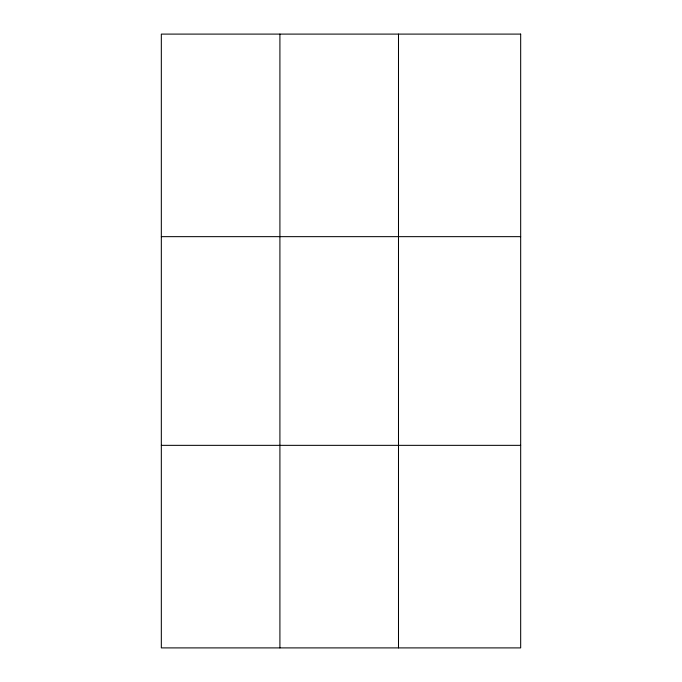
<?xml version="1.0" encoding="UTF-8"?>
<svg xmlns="http://www.w3.org/2000/svg" width="682" height="682" viewBox="0 0 682 682"><rect width="100%" height="100%" fill="white"/><g stroke="black" fill="none" stroke-linecap="round" stroke-linejoin="round"><path stroke-width="1.02" d="M279.91 34.1L279.91 647.9M398.493 34.1L398.493 647.9M161.327 236.654L520.673 236.654M161.327 445.346L520.673 445.346M520.673 34.1L520.673 647.9L161.327 647.9L161.327 34.1L520.673 34.1"/></g></svg>
